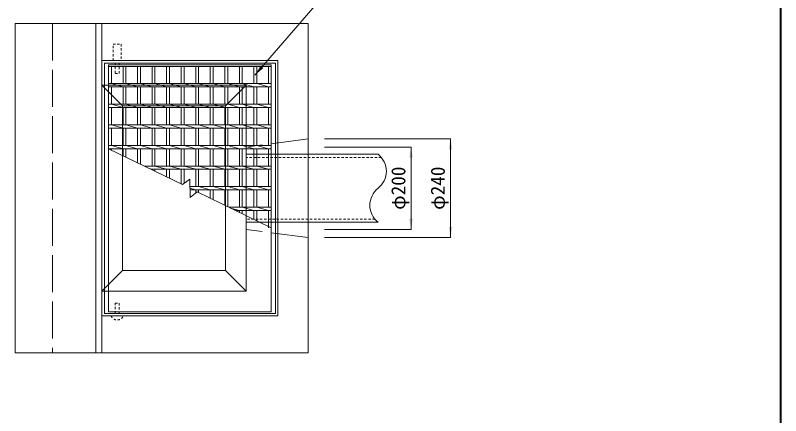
# Model space of a CAD drawing. Units: millimetres at full size, sheet at 1:15; details may follow other scales. Extents: x -4181 to 10399, y -2172 to 2767.
# Drawn here: x 8543 to 10399, y -1200 to -228 of the extents above; entities that cross this region are included whole.
import ezdxf
from ezdxf.enums import TextEntityAlignment as Align

# ---------------------------------------------------------------- set-up
doc = ezdxf.new("R2010")
doc.units = ezdxf.units.MM
doc.header["$LTSCALE"] = 15
doc.linetypes.add('DASHED', pattern=[7.5, 6, -1.5])
doc.linetypes.add('USER1', pattern=[0.675, 0.375, -0.3])
for name, color, linetype, lineweight in [('受枠', 3, 'USER1', 9), ('寸法線', 7, 'Continuous', 9), ('枠', 7, 'Continuous', 5), ('補助線', 8, 'Continuous', 20), ('集水桝', 1, 'Continuous', 13), ('ｸﾞﾚｰﾁﾝｸﾞ', 7, 'Continuous', 9)]:
    doc.layers.add(name, color=color, linetype=linetype, lineweight=lineweight)
doc.styles.add('ＭＳ ゴシック', font='')
doc.styles.get('ＭＳ ゴシック').set_extended_font_data('MS Gothic')

# ---------------------------------------------------------------- blocks, each defined once
blk = doc.blocks.new('filled_arrow')
at = {"color": 0, "linetype": 'Continuous', "lineweight": -2}
blk.add_solid([(7.5, 1.25), (0, 0), (7.5, -1.25)], dxfattribs=at)

msp = doc.modelspace()

# ---------------------------------------------------------------- linework, layer by layer
at = {"layer": '受枠'}
for p, q in [((8779.75, -337.54), (8779.75, -297.54)), ((8779.75, -297.54), (8799.75, -297.54)), ((8799.75, -297.54), (8799.75, -337.54)), ((8784.75, -343.54), (8784.75, -347.54)), ((8784.75, -352.04), (8784.75, -368.54)), ((8794.75, -347.54), (8794.75, -343.54)), ((8794.75, -368.54), (8794.75, -352.04)), ((8784.75, -368.54), (8794.75, -368.54)), ((8784.75, -951.54), (8784.75, -926.54)), ((8784.75, -926.54), (8794.75, -926.54)), ((8794.75, -926.54), (8794.75, -951.54))]:
    msp.add_line(p, q, dxfattribs=at)
at = {"layer": '受枠', "linetype": 'Continuous', "lineweight": 13}
for p, q in [((8752.62, -337.54), (8752.62, -957.54)), ((9179.62, -337.54), (8752.62, -337.54)), ((8758.62, -343.54), (8758.62, -951.54)), ((9173.62, -343.54), (8758.62, -343.54)), ((9173.62, -343.54), (9173.62, -951.54)), ((9179.62, -337.54), (9179.62, -957.54)), ((9179.62, -957.54), (8752.62, -957.54)), ((9173.62, -951.54), (8758.62, -951.54))]:
    msp.add_line(p, q, dxfattribs=at)
at = {"layer": '受枠'}
msp.add_arc((8789.75, -951.29), 16.25, 202.61986, 337.38014, dxfattribs=at)
at = {"layer": '寸法線'}
for p, q in [((9292.62, -527.54), (9598.32, -527.54)), ((9598.32, -527.54), (9598.32, -767.54)), ((9292.62, -547.54), (9502.59, -547.54)), ((9502.59, -547.54), (9502.59, -747.54)), ((9292.62, -747.54), (9502.59, -747.54)), ((9292.62, -767.54), (9598.32, -767.54))]:
    msp.add_line(p, q, dxfattribs=at)
msp.add_lwpolyline([(9123.95, -372.79), (9337.83, -124.26), (9788.55, -124.26)], dxfattribs=at)
at = {"layer": '枠', "lineweight": 40}
msp.add_line((10399.16, -2172.32), (10399.16, 2027.68), dxfattribs=at)
at = {"layer": '補助線'}
for p, q in [((9422.62, -565.04), (9102.62, -565.04)), ((9422.62, -730.04), (9102.62, -730.04))]:
    msp.add_line(p, q, dxfattribs=at)
at = {"layer": '補助線', "linetype": 'USER1'}
for p, q in [((9430.34, -572.54), (9102.62, -572.54)), ((9414.89, -722.54), (9102.62, -722.54))]:
    msp.add_line(p, q, dxfattribs=at)
at = {"layer": '補助線'}
for centre, start, end in [((9390.08, -606.29), 308.26729, 51.73271), ((9455.16, -688.79), 128.26729, 231.73271)]:
    msp.add_arc(centre, 52.54, start, end, dxfattribs=at)
at = {"layer": '集水桝', "lineweight": 20}
for p, q in [((8542.62, -247.54), (8542.62, -1047.54)), ((9252.62, -247.54), (8542.62, -247.54)), ((9252.62, -247.54), (9252.62, -1047.54)), ((9252.62, -1047.54), (8542.62, -1047.54))]:
    msp.add_line(p, q, dxfattribs=at)
at = {"layer": '集水桝', "linetype": 'DASHED'}
for p, q in [((8632.62, -247.54), (8632.62, -1047.54)), ((9252.62, -527.54), (9102.62, -547.54)), ((9252.62, -767.54), (9102.62, -747.54))]:
    msp.add_line(p, q, dxfattribs=at)
at = {"layer": '集水桝'}
for p, q in [((8737.62, -247.54), (8737.62, -1047.54)), ((8752.62, -247.54), (8752.62, -1047.54)), ((9102.62, -397.54), (8752.62, -397.54)), ((9102.62, -397.54), (9102.62, -897.54)), ((9102.62, -897.54), (8752.62, -897.54))]:
    msp.add_line(p, q, dxfattribs=at)
at = {"layer": '集水桝', "lineweight": 5}
for p, q in [((8752.62, -397.54), (8802.62, -447.54)), ((9102.62, -397.54), (9052.62, -447.54)), ((8802.62, -447.54), (8802.62, -847.54)), ((9052.62, -447.54), (8802.62, -447.54)), ((9052.62, -447.54), (9052.62, -847.54)), ((8752.62, -897.54), (8802.62, -847.54)), ((9052.62, -847.54), (8802.62, -847.54)), ((9102.62, -897.54), (9052.62, -847.54))]:
    msp.add_line(p, q, dxfattribs=at)
at = {"layer": 'ｸﾞﾚｰﾁﾝｸﾞ'}
for p, q in [((8768.62, -347.54), (8768.62, -947.54)), ((8768.62, -347.54), (9163.62, -347.54)), ((8768.62, -352.04), (9163.62, -352.04)), ((8775.62, -352.04), (8775.62, -393.54)), ((8803.89, -352.04), (8803.89, -393.54)), ((8810.89, -352.04), (8810.89, -393.54)), ((8839.16, -352.04), (8839.16, -393.54)), ((8846.16, -352.04), (8846.16, -393.54)), ((8874.44, -352.04), (8874.44, -393.54)), ((8881.44, -352.04), (8881.44, -393.54)), ((8909.71, -352.04), (8909.71, -393.54)), ((8916.71, -352.04), (8916.71, -393.54)), ((8944.98, -352.04), (8944.98, -393.54)), ((8951.98, -352.04), (8951.98, -393.54)), ((8980.25, -352.04), (8980.25, -393.54)), ((8987.25, -352.04), (8987.25, -393.54)), ((9015.53, -352.04), (9015.53, -393.54)), ((9022.53, -352.04), (9022.53, -393.54)), ((9050.8, -352.04), (9050.8, -393.54)), ((9057.8, -352.04), (9057.8, -393.54)), ((9086.07, -352.04), (9086.07, -393.54)), ((9093.07, -352.04), (9093.07, -393.54)), ((9121.34, -352.04), (9121.34, -393.54)), ((9128.34, -352.04), (9128.34, -393.54)), ((9156.62, -352.04), (9156.62, -393.54)), ((9163.62, -347.54), (9163.62, -947.54)), ((8768.62, -393.54), (9163.62, -393.54)), ((8768.62, -401.54), (9163.62, -401.54)), ((8775.62, -393.54), (8803.89, -401.54)), ((8775.62, -401.54), (8775.62, -443.54)), ((8803.89, -401.54), (8803.89, -443.54)), ((8810.89, -393.54), (8839.16, -401.54)), ((8810.89, -401.54), (8810.89, -443.54)), ((8839.16, -401.54), (8839.16, -443.54)), ((8846.16, -393.54), (8874.44, -401.54)), ((8846.16, -401.54), (8846.16, -443.54)), ((8874.44, -401.54), (8874.44, -443.54)), ((8881.44, -393.54), (8909.71, -401.54)), ((8881.44, -401.54), (8881.44, -443.54)), ((8909.71, -401.54), (8909.71, -443.54)), ((8916.71, -393.54), (8944.98, -401.54)), ((8916.71, -401.54), (8916.71, -443.54)), ((8944.98, -401.54), (8944.98, -443.54)), ((8951.98, -393.54), (8980.25, -401.54)), ((8951.98, -401.54), (8951.98, -443.54)), ((8980.25, -401.54), (8980.25, -443.54)), ((8987.25, -393.54), (9015.53, -401.54)), ((8987.25, -401.54), (8987.25, -443.54)), ((9015.53, -401.54), (9015.53, -443.54)), ((9022.53, -393.54), (9050.8, -401.54)), ((9022.53, -401.54), (9022.53, -443.54)), ((9050.8, -401.54), (9050.8, -443.54)), ((9057.8, -393.54), (9086.07, -401.54)), ((9057.8, -401.54), (9057.8, -443.54)), ((9086.07, -401.54), (9086.07, -443.54)), ((9093.07, -393.54), (9121.34, -401.54)), ((9093.07, -401.54), (9093.07, -443.54)), ((9121.34, -401.54), (9121.34, -443.54)), ((9128.34, -393.54), (9156.62, -401.54)), ((9128.34, -401.54), (9128.34, -443.54)), ((9156.62, -401.54), (9156.62, -443.54)), ((8768.62, -443.54), (9163.62, -443.54)), ((8775.62, -443.54), (8803.89, -451.54)), ((8810.89, -443.54), (8839.16, -451.54)), ((8846.16, -443.54), (8874.44, -451.54)), ((8881.44, -443.54), (8909.71, -451.54)), ((8916.71, -443.54), (8944.98, -451.54)), ((8951.98, -443.54), (8980.25, -451.54)), ((8987.25, -443.54), (9015.53, -451.54)), ((9022.53, -443.54), (9050.8, -451.54)), ((9057.8, -443.54), (9086.07, -451.54)), ((9093.07, -443.54), (9121.34, -451.54)), ((9128.34, -443.54), (9156.62, -451.54)), ((8768.62, -451.54), (9163.62, -451.54)), ((8775.62, -451.54), (8775.62, -493.54)), ((8803.89, -451.54), (8803.89, -493.54)), ((8810.89, -451.54), (8810.89, -493.54)), ((8839.16, -451.54), (8839.16, -493.54)), ((8846.16, -451.54), (8846.16, -493.54)), ((8874.44, -451.54), (8874.44, -493.54)), ((8881.44, -451.54), (8881.44, -493.54)), ((8909.71, -451.54), (8909.71, -493.54)), ((8916.71, -451.54), (8916.71, -493.54)), ((8944.98, -451.54), (8944.98, -493.54)), ((8951.98, -451.54), (8951.98, -493.54)), ((8980.25, -451.54), (8980.25, -493.54)), ((8987.25, -451.54), (8987.25, -493.54)), ((9015.53, -451.54), (9015.53, -493.54)), ((9022.53, -451.54), (9022.53, -493.54)), ((9050.8, -451.54), (9050.8, -493.54)), ((9057.8, -451.54), (9057.8, -493.54)), ((9086.07, -451.54), (9086.07, -493.54)), ((9093.07, -451.54), (9093.07, -493.54)), ((9121.34, -451.54), (9121.34, -493.54)), ((9128.34, -451.54), (9128.34, -493.54)), ((9156.62, -451.54), (9156.62, -493.54)), ((8768.62, -493.54), (9163.62, -493.54)), ((8775.62, -493.54), (8803.89, -501.54)), ((8810.89, -493.54), (8839.16, -501.54)), ((8846.16, -493.54), (8874.44, -501.54)), ((8881.44, -493.54), (8909.71, -501.54)), ((8916.71, -493.54), (8944.98, -501.54)), ((8951.98, -493.54), (8980.25, -501.54)), ((8987.25, -493.54), (9015.53, -501.54)), ((9022.53, -493.54), (9050.8, -501.54)), ((9057.8, -493.54), (9086.07, -501.54)), ((9093.07, -493.54), (9121.34, -501.54)), ((9128.34, -493.54), (9156.62, -501.54)), ((8768.62, -501.54), (9163.62, -501.54)), ((8775.62, -501.54), (8775.62, -543.54)), ((8803.89, -501.54), (8803.89, -543.54)), ((8810.89, -501.54), (8810.89, -543.54)), ((8839.16, -501.54), (8839.16, -543.54)), ((8846.16, -501.54), (8846.16, -543.54)), ((8874.44, -501.54), (8874.44, -543.54)), ((8881.44, -501.54), (8881.44, -543.54)), ((8909.71, -501.54), (8909.71, -543.54)), ((8916.71, -501.54), (8916.71, -543.54)), ((8944.98, -501.54), (8944.98, -543.54)), ((8951.98, -501.54), (8951.98, -543.54)), ((8980.25, -501.54), (8980.25, -543.54)), ((8987.25, -501.54), (8987.25, -543.54)), ((9015.53, -501.54), (9015.53, -543.54)), ((9022.53, -501.54), (9022.53, -543.54)), ((9050.8, -501.54), (9050.8, -543.54)), ((9057.8, -501.54), (9057.8, -543.54)), ((9086.07, -501.54), (9086.07, -543.54)), ((9093.07, -501.54), (9093.07, -543.54)), ((9121.34, -501.54), (9121.34, -543.54)), ((9128.34, -501.54), (9128.34, -543.54)), ((9156.62, -501.54), (9156.62, -543.54)), ((8768.62, -543.54), (9163.62, -543.54)), ((8768.62, -551.54), (9163.62, -551.54)), ((8948.13, -638.79), (8768.62, -551.54)), ((8775.62, -543.54), (8803.89, -551.54)), ((8775.62, -551.54), (8775.62, -554.94)), ((8803.89, -551.54), (8803.89, -568.68)), ((8810.89, -543.54), (8839.16, -551.54)), ((8810.89, -551.54), (8810.89, -572.08)), ((8839.16, -551.54), (8839.16, -585.83)), ((8846.16, -543.54), (8874.44, -551.54)), ((8846.16, -551.54), (8846.16, -589.23)), ((8874.44, -551.54), (8874.44, -593.54)), ((8881.44, -543.54), (8909.71, -551.54)), ((8881.44, -551.54), (8881.44, -593.54)), ((8909.71, -551.54), (8909.71, -593.54)), ((8916.71, -543.54), (8944.98, -551.54)), ((8916.71, -551.54), (8916.71, -593.54)), ((8944.98, -551.54), (8944.98, -593.54)), ((8951.98, -543.54), (8980.25, -551.54)), ((8951.98, -551.54), (8951.98, -593.54)), ((8980.25, -551.54), (8980.25, -593.54)), ((8987.25, -543.54), (9015.53, -551.54)), ((8987.25, -551.54), (8987.25, -593.54)), ((9015.53, -551.54), (9015.53, -593.54)), ((9022.53, -543.54), (9050.8, -551.54)), ((9022.53, -551.54), (9022.53, -593.54)), ((9050.8, -551.54), (9050.8, -593.54)), ((9057.8, -543.54), (9086.07, -551.54)), ((9057.8, -551.54), (9057.8, -593.54)), ((9086.07, -551.54), (9086.07, -593.54)), ((9093.07, -543.54), (9121.34, -551.54)), ((9093.07, -551.54), (9093.07, -593.54)), ((9121.34, -551.54), (9121.34, -593.54)), ((9128.34, -543.54), (9156.62, -551.54)), ((9128.34, -551.54), (9128.34, -593.54)), ((9156.62, -551.54), (9156.62, -593.54)), ((8855.02, -593.54), (9163.62, -593.54)), ((8881.44, -593.54), (8909.71, -601.54)), ((8916.71, -593.54), (8944.98, -601.54)), ((8951.98, -593.54), (8980.25, -601.54)), ((8987.25, -593.54), (9015.53, -601.54)), ((9022.53, -593.54), (9050.8, -601.54)), ((9057.8, -593.54), (9086.07, -601.54)), ((9093.07, -593.54), (9121.34, -601.54)), ((9128.34, -593.54), (9156.62, -601.54)), ((8867.37, -599.54), (8874.44, -601.54)), ((8871.48, -601.54), (9163.62, -601.54)), ((8874.44, -601.54), (8874.44, -602.97)), ((8881.44, -601.54), (8881.44, -606.37)), ((8909.71, -601.54), (8909.71, -620.12)), ((8916.71, -601.54), (8916.71, -623.52)), ((8944.98, -601.54), (8944.98, -637.26)), ((8951.98, -601.54), (8951.98, -635.84)), ((8980.25, -601.54), (8980.25, -643.54)), ((8987.25, -601.54), (8987.25, -643.54)), ((9015.53, -601.54), (9015.53, -643.54)), ((9022.53, -601.54), (9022.53, -643.54)), ((9050.8, -601.54), (9050.8, -643.54)), ((9057.8, -601.54), (9057.8, -643.54)), ((9086.07, -601.54), (9086.07, -643.54)), ((9093.07, -601.54), (9093.07, -643.54)), ((9121.34, -601.54), (9121.34, -643.54)), ((9128.34, -601.54), (9128.34, -643.54)), ((9156.62, -601.54), (9156.62, -643.54)), ((8965.87, -625.18), (8948.13, -638.79)), ((8966.37, -669.9), (8965.87, -625.18)), ((8966.07, -643.54), (9163.62, -643.54)), ((8966.12, -647.54), (8980.25, -651.54)), ((8987.25, -643.54), (9015.53, -651.54)), ((9022.53, -643.54), (9050.8, -651.54)), ((9057.8, -643.54), (9086.07, -651.54)), ((9093.07, -643.54), (9121.34, -651.54)), ((9128.34, -643.54), (9156.62, -651.54)), ((8966.16, -651.54), (9163.62, -651.54)), ((8984.1, -656.28), (8966.37, -669.9)), ((8980.25, -651.54), (8980.25, -659.24)), ((9163.62, -743.54), (8984.1, -656.28)), ((8987.25, -651.54), (8987.25, -657.81)), ((9015.53, -651.54), (9015.53, -671.55)), ((9022.53, -651.54), (9022.53, -674.96)), ((9050.8, -651.54), (9050.8, -688.7)), ((9057.8, -651.54), (9057.8, -692.1)), ((9086.07, -651.54), (9086.07, -693.54)), ((9093.07, -651.54), (9093.07, -693.54)), ((9121.34, -651.54), (9121.34, -693.54)), ((9128.34, -651.54), (9128.34, -693.54)), ((9156.62, -651.54), (9156.62, -693.54)), ((9060.75, -693.54), (9163.62, -693.54)), ((9064.87, -695.54), (9086.07, -701.54)), ((9077.21, -701.54), (9163.62, -701.54)), ((9086.07, -701.54), (9086.07, -705.84)), ((9093.07, -693.54), (9121.34, -701.54)), ((9093.07, -701.54), (9093.07, -709.25)), ((9121.34, -701.54), (9121.34, -722.99)), ((9128.34, -693.54), (9156.62, -701.54)), ((9128.34, -701.54), (9128.34, -726.39)), ((9156.62, -701.54), (9156.62, -743.54)), ((8768.62, -947.54), (9163.62, -947.54))]:
    msp.add_line(p, q, dxfattribs=at)

# ---------------------------------------------------------------- block references
at = {"layer": '寸法線', "xscale": 3.47, "yscale": 3.47}
for p, rotation in [((9123.95, -372.79), 49.3), ((9598.32, -527.54), 270), ((9502.59, -547.54), 270), ((9502.59, -747.54), 90), ((9598.32, -767.54), 90)]:
    msp.add_blockref('filled_arrow', p, dxfattribs=dict(at, rotation=rotation))

# ---------------------------------------------------------------- texts
at = {"layer": '寸法線', "style": 'ＭＳ ゴシック'}
for s, p in [('φ200', (9471.67, -647.54)), ('φ240', (9567.39, -647.54))]:
    msp.add_text(s, height=34.18, rotation=90, dxfattribs=at).set_placement(p, align=Align.MIDDLE_CENTER)

doc.saveas('drawing.dxf')
